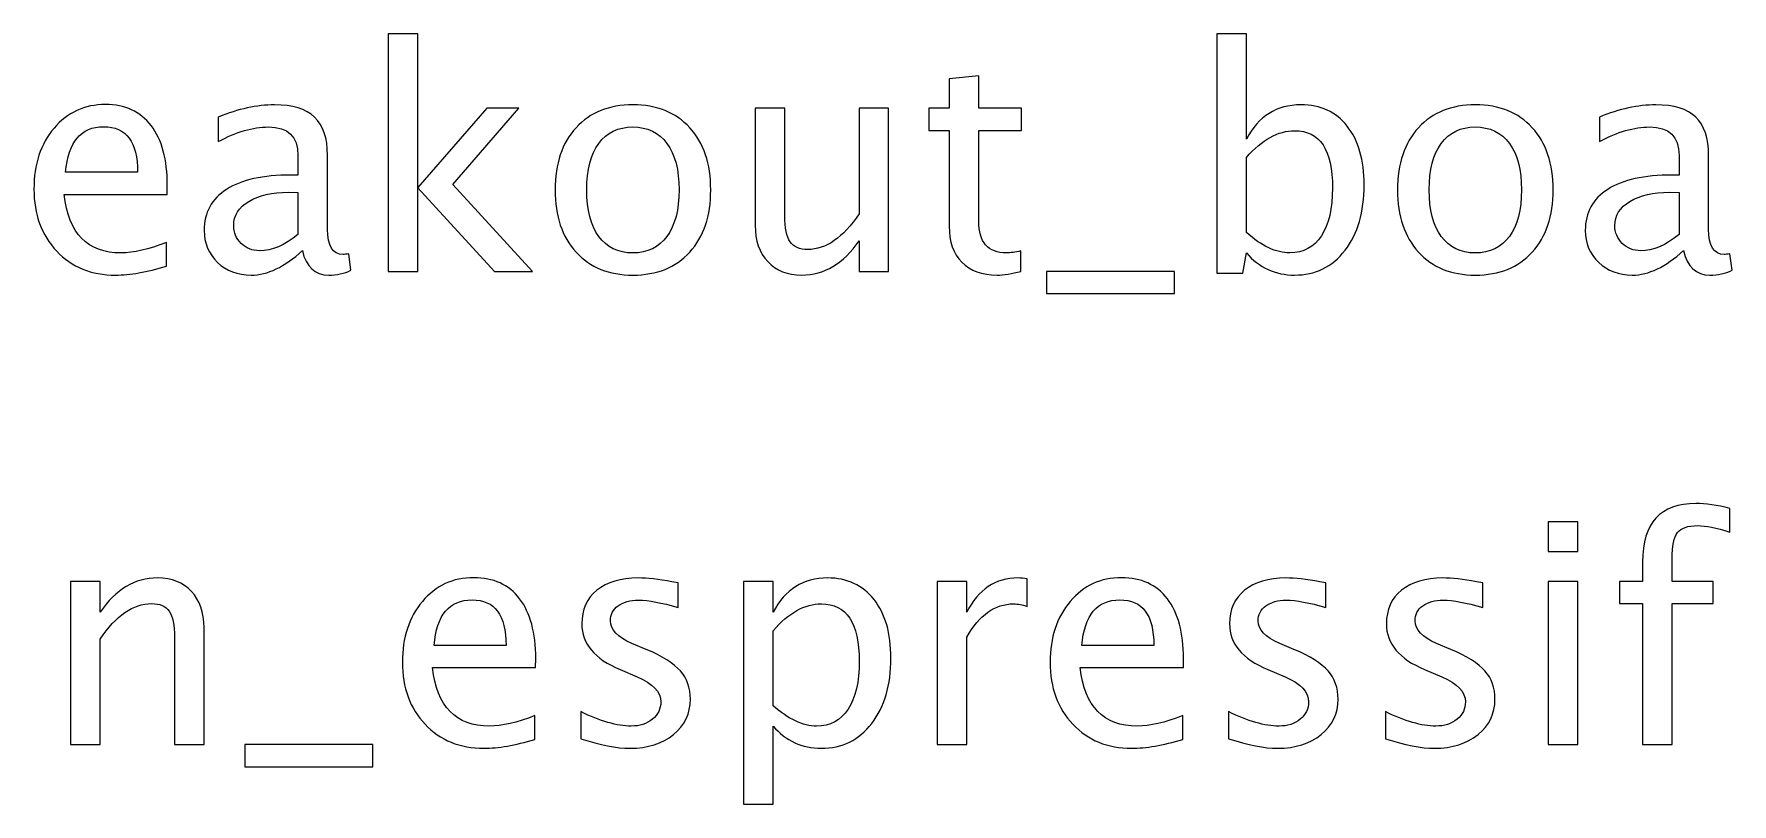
# Model space of a CAD drawing. Header units: centimetres. Extents: x -39.7 to 39.5, y 11.3 to 43.7.
# Drawn here: x -1.81 to 5.2, y 34.97 to 38.15 of the extents above; entities that cross this region are included whole.
import ezdxf

# ---------------------------------------------------------------- set-up
doc = ezdxf.new("R2010")
doc.units = ezdxf.units.CM
doc.header["$MEASUREMENT"] = 0
doc.layers.add('Layer 1', color=7, linetype='Continuous')

msp = doc.modelspace()

# ---------------------------------------------------------------- linework, layer by layer
at = {"layer": 'Layer 1'}
for points, knots in [([(-0.34672, 37.17044), (-0.34672, 37.17044), (-0.34672, 38.14961), (-0.34672, 38.14961), (-0.34672, 38.14961), (-0.34672, 38.14961), (-0.2248, 38.14961), (-0.2248, 38.14961), (-0.2248, 38.14961), (-0.2248, 38.14961), (-0.2248, 37.51694), (-0.2248, 37.51694), (-0.2248, 37.51694), (-0.2248, 37.51694), (0.06095, 37.84354), (0.06095, 37.84354), (0.06095, 37.84354), (0.06095, 37.84354), (0.19261, 37.84354), (0.19261, 37.84354), (0.19261, 37.84354), (0.19261, 37.84354), (-0.08044, 37.52943), (-0.08044, 37.52943), (-0.08044, 37.52943), (-0.08044, 37.52943), (0.24976, 37.17044), (0.24976, 37.17044), (0.24976, 37.17044), (0.24976, 37.17044), (0.0927, 37.17044), (0.0927, 37.17044), (0.0927, 37.17044), (0.0927, 37.17044), (-0.2248, 37.51567), (-0.2248, 37.51567), (-0.2248, 37.51567), (-0.2248, 37.51567), (-0.2248, 37.17044), (-0.2248, 37.17044), (-0.2248, 37.17044), (-0.2248, 37.17044), (-0.34672, 37.17044), (-0.34672, 37.17044)], [0, 0, 0, 0, 0.0833333, 0.0833333, 0.0833333, 0.0833333, 0.1666667, 0.1666667, 0.1666667, 0.1666667, 0.25, 0.25, 0.25, 0.25, 0.3333333, 0.3333333, 0.3333333, 0.3333333, 0.4166667, 0.4166667, 0.4166667, 0.4166667, 0.5, 0.5, 0.5, 0.5, 0.5833333, 0.5833333, 0.5833333, 0.5833333, 0.6666667, 0.6666667, 0.6666667, 0.6666667, 0.75, 0.75, 0.75, 0.75, 0.8333333, 0.8333333, 0.8333333, 0.8333333, 1, 1, 1, 1]), ([(3.07403, 37.16282), (3.07403, 37.16282), (3.07403, 38.14961), (3.07403, 38.14961), (3.07403, 38.14961), (3.07403, 38.14961), (3.19595, 38.14961), (3.19595, 38.14961), (3.19595, 38.14961), (3.19595, 38.14961), (3.19595, 37.71633), (3.19595, 37.71633), (3.19595, 37.71633), (3.2459, 37.81052), (3.32105, 37.85751), (3.42116, 37.85751), (3.42116, 37.85751), (3.50223, 37.85751), (3.56594, 37.82809), (3.61251, 37.76903), (3.61251, 37.76903), (3.65908, 37.70998), (3.68236, 37.62933), (3.68236, 37.5271), (3.68236, 37.5271), (3.68236, 37.41576), (3.6559, 37.3258), (3.6032, 37.25765), (3.6032, 37.25765), (3.55049, 37.18928), (3.48107, 37.1552), (3.39513, 37.1552), (3.39513, 37.1552), (3.31533, 37.1552), (3.24887, 37.18568), (3.19595, 37.24685), (3.19595, 37.24685), (3.19595, 37.24685), (3.18113, 37.16282), (3.18113, 37.16282), (3.18113, 37.16282), (3.18113, 37.16282), (3.07403, 37.16282), (3.07403, 37.16282)], [0, 0, 0, 0, 0.0833333, 0.0833333, 0.0833333, 0.0833333, 0.1666667, 0.1666667, 0.1666667, 0.1666667, 0.25, 0.25, 0.25, 0.25, 0.3333333, 0.3333333, 0.3333333, 0.3333333, 0.4166667, 0.4166667, 0.4166667, 0.4166667, 0.5, 0.5, 0.5, 0.5, 0.5833333, 0.5833333, 0.5833333, 0.5833333, 0.6666667, 0.6666667, 0.6666667, 0.6666667, 0.75, 0.75, 0.75, 0.75, 0.8333333, 0.8333333, 0.8333333, 0.8333333, 1, 1, 1, 1]), ([(2.26504, 37.17065), (2.22736, 37.16028), (2.19456, 37.1552), (2.16683, 37.1552), (2.16683, 37.1552), (2.1046, 37.1552), (2.05613, 37.17298), (2.02141, 37.20854), (2.02141, 37.20854), (1.98649, 37.2441), (1.96913, 37.29342), (1.96913, 37.35671), (1.96913, 37.35671), (1.96913, 37.35671), (1.96913, 37.7521), (1.96913, 37.7521), (1.96913, 37.7521), (1.96913, 37.7521), (1.88489, 37.7521), (1.88489, 37.7521), (1.88489, 37.7521), (1.88489, 37.7521), (1.88489, 37.84354), (1.88489, 37.84354), (1.88489, 37.84354), (1.88489, 37.84354), (1.96913, 37.84354), (1.96913, 37.84354), (1.96913, 37.84354), (1.96913, 37.84354), (1.96913, 37.96525), (1.96913, 37.96525), (1.96913, 37.96525), (1.96913, 37.96525), (2.09105, 37.97689), (2.09105, 37.97689), (2.09105, 37.97689), (2.09105, 37.97689), (2.09105, 37.84354), (2.09105, 37.84354), (2.09105, 37.84354), (2.09105, 37.84354), (2.26758, 37.84354), (2.26758, 37.84354), (2.26758, 37.84354), (2.26758, 37.84354), (2.26758, 37.7521), (2.26758, 37.7521), (2.26758, 37.7521), (2.26758, 37.7521), (2.09105, 37.7521), (2.09105, 37.7521), (2.09105, 37.7521), (2.09105, 37.7521), (2.09105, 37.37872), (2.09105, 37.37872), (2.09105, 37.37872), (2.09105, 37.29067), (2.12936, 37.24664), (2.20577, 37.24664), (2.20577, 37.24664), (2.22207, 37.24664), (2.24176, 37.24939), (2.26504, 37.25468), (2.26504, 37.25468), (2.26504, 37.25468), (2.26504, 37.17065), (2.26504, 37.17065)], [0, 0, 0, 0, 0.0555556, 0.0555556, 0.0555556, 0.0555556, 0.1111111, 0.1111111, 0.1111111, 0.1111111, 0.1666667, 0.1666667, 0.1666667, 0.1666667, 0.2222222, 0.2222222, 0.2222222, 0.2222222, 0.2777778, 0.2777778, 0.2777778, 0.2777778, 0.3333333, 0.3333333, 0.3333333, 0.3333333, 0.3888889, 0.3888889, 0.3888889, 0.3888889, 0.4444444, 0.4444444, 0.4444444, 0.4444444, 0.5, 0.5, 0.5, 0.5, 0.5555556, 0.5555556, 0.5555556, 0.5555556, 0.6111111, 0.6111111, 0.6111111, 0.6111111, 0.6666667, 0.6666667, 0.6666667, 0.6666667, 0.7222222, 0.7222222, 0.7222222, 0.7222222, 0.7777778, 0.7777778, 0.7777778, 0.7777778, 0.8333333, 0.8333333, 0.8333333, 0.8333333, 0.8888889, 0.8888889, 0.8888889, 0.8888889, 1, 1, 1, 1]), ([(-1.26154, 37.19203), (-1.34345, 37.16748), (-1.41352, 37.1552), (-1.47194, 37.1552), (-1.47194, 37.1552), (-1.57163, 37.1552), (-1.6527, 37.18822), (-1.71514, 37.25405), (-1.71514, 37.25405), (-1.77758, 37.31988), (-1.80891, 37.40518), (-1.80891, 37.51017), (-1.80891, 37.51017), (-1.80891, 37.61198), (-1.78139, 37.69559), (-1.72615, 37.76099), (-1.72615, 37.76099), (-1.6709, 37.82618), (-1.60021, 37.85878), (-1.51406, 37.85878), (-1.51406, 37.85878), (-1.43257, 37.85878), (-1.36949, 37.82978), (-1.32504, 37.77179), (-1.32504, 37.77179), (-1.28059, 37.71379), (-1.25836, 37.63166), (-1.25836, 37.52519), (-1.25836, 37.52519), (-1.25836, 37.52519), (-1.259, 37.48794), (-1.259, 37.48794), (-1.259, 37.48794), (-1.259, 37.48794), (-1.68445, 37.48794), (-1.68445, 37.48794), (-1.68445, 37.48794), (-1.66667, 37.32707), (-1.58814, 37.24664), (-1.44908, 37.24664), (-1.44908, 37.24664), (-1.39806, 37.24664), (-1.33562, 37.26103), (-1.26154, 37.28982), (-1.26154, 37.28982), (-1.26154, 37.28982), (-1.26154, 37.19203), (-1.26154, 37.19203)], [0, 0, 0, 0, 0.0769231, 0.0769231, 0.0769231, 0.0769231, 0.1538462, 0.1538462, 0.1538462, 0.1538462, 0.2307692, 0.2307692, 0.2307692, 0.2307692, 0.3076923, 0.3076923, 0.3076923, 0.3076923, 0.3846154, 0.3846154, 0.3846154, 0.3846154, 0.4615385, 0.4615385, 0.4615385, 0.4615385, 0.5384615, 0.5384615, 0.5384615, 0.5384615, 0.6153846, 0.6153846, 0.6153846, 0.6153846, 0.6923077, 0.6923077, 0.6923077, 0.6923077, 0.7692308, 0.7692308, 0.7692308, 0.7692308, 0.8461538, 0.8461538, 0.8461538, 0.8461538, 1, 1, 1, 1]), ([(-0.70105, 37.25617), (-0.77428, 37.18886), (-0.84477, 37.1552), (-0.9125, 37.1552), (-0.9125, 37.1552), (-0.96817, 37.1552), (-1.01453, 37.17256), (-1.05114, 37.20748), (-1.05114, 37.20748), (-1.08797, 37.24241), (-1.10639, 37.28643), (-1.10639, 37.33956), (-1.10639, 37.33956), (-1.10639, 37.41301), (-1.07549, 37.46953), (-1.01368, 37.5089), (-1.01368, 37.5089), (-0.95187, 37.54827), (-0.86318, 37.56795), (-0.74761, 37.56795), (-0.74761, 37.56795), (-0.74761, 37.56795), (-0.71904, 37.56795), (-0.71904, 37.56795), (-0.71904, 37.56795), (-0.71904, 37.56795), (-0.71904, 37.64902), (-0.71904, 37.64902), (-0.71904, 37.64902), (-0.71904, 37.72712), (-0.75968, 37.76607), (-0.84117, 37.76607), (-0.84117, 37.76607), (-0.90425, 37.76607), (-0.97325, 37.74617), (-1.04797, 37.70638), (-1.04797, 37.70638), (-1.04797, 37.70638), (-1.04797, 37.80671), (-1.04797, 37.80671), (-1.04797, 37.80671), (-0.96584, 37.84058), (-0.88837, 37.85751), (-0.81577, 37.85751), (-0.81577, 37.85751), (-0.74105, 37.85751), (-0.68581, 37.84058), (-0.65046, 37.8065), (-0.65046, 37.8065), (-0.6149, 37.77242), (-0.59712, 37.71993), (-0.59712, 37.64902), (-0.59712, 37.64902), (-0.59712, 37.64902), (-0.59712, 37.34485), (-0.59712, 37.34485), (-0.59712, 37.34485), (-0.59712, 37.27522), (-0.57574, 37.24029), (-0.53277, 37.24029), (-0.53277, 37.24029), (-0.52748, 37.24029), (-0.51965, 37.24114), (-0.50928, 37.24283), (-0.50928, 37.24283), (-0.50928, 37.24283), (-0.5006, 37.1751), (-0.5006, 37.1751), (-0.5006, 37.1751), (-0.52833, 37.16176), (-0.55881, 37.1552), (-0.59225, 37.1552), (-0.59225, 37.1552), (-0.64919, 37.1552), (-0.68538, 37.18886), (-0.70105, 37.25617)], [0, 0, 0, 0, 0.05, 0.05, 0.05, 0.05, 0.1, 0.1, 0.1, 0.1, 0.15, 0.15, 0.15, 0.15, 0.2, 0.2, 0.2, 0.2, 0.25, 0.25, 0.25, 0.25, 0.3, 0.3, 0.3, 0.3, 0.35, 0.35, 0.35, 0.35, 0.4, 0.4, 0.4, 0.4, 0.45, 0.45, 0.45, 0.45, 0.5, 0.5, 0.5, 0.5, 0.55, 0.55, 0.55, 0.55, 0.6, 0.6, 0.6, 0.6, 0.65, 0.65, 0.65, 0.65, 0.7, 0.7, 0.7, 0.7, 0.75, 0.75, 0.75, 0.75, 0.8, 0.8, 0.8, 0.8, 0.85, 0.85, 0.85, 0.85, 0.9, 0.9, 0.9, 0.9, 1, 1, 1, 1]), ([(0.66357, 37.1552), (0.56472, 37.1552), (0.48641, 37.18674), (0.42883, 37.24982), (0.42883, 37.24982), (0.37105, 37.31289), (0.34226, 37.39862), (0.34226, 37.50678), (0.34226, 37.50678), (0.34226, 37.61473), (0.37105, 37.70024), (0.42883, 37.76311), (0.42883, 37.76311), (0.48641, 37.82597), (0.56472, 37.85751), (0.66357, 37.85751), (0.66357, 37.85751), (0.76242, 37.85751), (0.84074, 37.82597), (0.89831, 37.76311), (0.89831, 37.76311), (0.95609, 37.70024), (0.98488, 37.61473), (0.98488, 37.50678), (0.98488, 37.50678), (0.98488, 37.39862), (0.95609, 37.31289), (0.89831, 37.24982), (0.89831, 37.24982), (0.84074, 37.18674), (0.76242, 37.1552), (0.66357, 37.1552)], [0, 0, 0, 0, 0.1111111, 0.1111111, 0.1111111, 0.1111111, 0.2222222, 0.2222222, 0.2222222, 0.2222222, 0.3333333, 0.3333333, 0.3333333, 0.3333333, 0.4444444, 0.4444444, 0.4444444, 0.4444444, 0.5555556, 0.5555556, 0.5555556, 0.5555556, 0.6666667, 0.6666667, 0.6666667, 0.6666667, 0.7777778, 0.7777778, 0.7777778, 0.7777778, 1, 1, 1, 1]), ([(4.14125, 37.1552), (4.0424, 37.1552), (3.96409, 37.18674), (3.90651, 37.24982), (3.90651, 37.24982), (3.84873, 37.31289), (3.81994, 37.39862), (3.81994, 37.50678), (3.81994, 37.50678), (3.81994, 37.61473), (3.84873, 37.70024), (3.90651, 37.76311), (3.90651, 37.76311), (3.96409, 37.82597), (4.0424, 37.85751), (4.14125, 37.85751), (4.14125, 37.85751), (4.2401, 37.85751), (4.31842, 37.82597), (4.37599, 37.76311), (4.37599, 37.76311), (4.43377, 37.70024), (4.46256, 37.61473), (4.46256, 37.50678), (4.46256, 37.50678), (4.46256, 37.39862), (4.43377, 37.31289), (4.37599, 37.24982), (4.37599, 37.24982), (4.31842, 37.18674), (4.2401, 37.1552), (4.14125, 37.1552)], [0, 0, 0, 0, 0.1111111, 0.1111111, 0.1111111, 0.1111111, 0.2222222, 0.2222222, 0.2222222, 0.2222222, 0.3333333, 0.3333333, 0.3333333, 0.3333333, 0.4444444, 0.4444444, 0.4444444, 0.4444444, 0.5555556, 0.5555556, 0.5555556, 0.5555556, 0.6666667, 0.6666667, 0.6666667, 0.6666667, 0.7777778, 0.7777778, 0.7777778, 0.7777778, 1, 1, 1, 1]), ([(5.0004, 37.25617), (4.92717, 37.18886), (4.85668, 37.1552), (4.78895, 37.1552), (4.78895, 37.1552), (4.73328, 37.1552), (4.68692, 37.17256), (4.65031, 37.20748), (4.65031, 37.20748), (4.61348, 37.24241), (4.59506, 37.28643), (4.59506, 37.33956), (4.59506, 37.33956), (4.59506, 37.41301), (4.62596, 37.46953), (4.68777, 37.5089), (4.68777, 37.5089), (4.74958, 37.54827), (4.83827, 37.56795), (4.95384, 37.56795), (4.95384, 37.56795), (4.95384, 37.56795), (4.98241, 37.56795), (4.98241, 37.56795), (4.98241, 37.56795), (4.98241, 37.56795), (4.98241, 37.64902), (4.98241, 37.64902), (4.98241, 37.64902), (4.98241, 37.72712), (4.94177, 37.76607), (4.86028, 37.76607), (4.86028, 37.76607), (4.7972, 37.76607), (4.7282, 37.74617), (4.65348, 37.70638), (4.65348, 37.70638), (4.65348, 37.70638), (4.65348, 37.80671), (4.65348, 37.80671), (4.65348, 37.80671), (4.73561, 37.84058), (4.81308, 37.85751), (4.88568, 37.85751), (4.88568, 37.85751), (4.9604, 37.85751), (5.01564, 37.84058), (5.05099, 37.8065), (5.05099, 37.8065), (5.08655, 37.77242), (5.10433, 37.71993), (5.10433, 37.64902), (5.10433, 37.64902), (5.10433, 37.64902), (5.10433, 37.34485), (5.10433, 37.34485), (5.10433, 37.34485), (5.10433, 37.27522), (5.12571, 37.24029), (5.16868, 37.24029), (5.16868, 37.24029), (5.17397, 37.24029), (5.1818, 37.24114), (5.19217, 37.24283), (5.19217, 37.24283), (5.19217, 37.24283), (5.20085, 37.1751), (5.20085, 37.1751), (5.20085, 37.1751), (5.17312, 37.16176), (5.14264, 37.1552), (5.1092, 37.1552), (5.1092, 37.1552), (5.05226, 37.1552), (5.01607, 37.18886), (5.0004, 37.25617)], [0, 0, 0, 0, 0.05, 0.05, 0.05, 0.05, 0.1, 0.1, 0.1, 0.1, 0.15, 0.15, 0.15, 0.15, 0.2, 0.2, 0.2, 0.2, 0.25, 0.25, 0.25, 0.25, 0.3, 0.3, 0.3, 0.3, 0.35, 0.35, 0.35, 0.35, 0.4, 0.4, 0.4, 0.4, 0.45, 0.45, 0.45, 0.45, 0.5, 0.5, 0.5, 0.5, 0.55, 0.55, 0.55, 0.55, 0.6, 0.6, 0.6, 0.6, 0.65, 0.65, 0.65, 0.65, 0.7, 0.7, 0.7, 0.7, 0.75, 0.75, 0.75, 0.75, 0.8, 0.8, 0.8, 0.8, 0.85, 0.85, 0.85, 0.85, 0.9, 0.9, 0.9, 0.9, 1, 1, 1, 1]), ([(1.59744, 37.17044), (1.59744, 37.17044), (1.59744, 37.29702), (1.59744, 37.29702), (1.59744, 37.29702), (1.53246, 37.2024), (1.45351, 37.1552), (1.3608, 37.1552), (1.3608, 37.1552), (1.30195, 37.1552), (1.25518, 37.17362), (1.22046, 37.21066), (1.22046, 37.21066), (1.18554, 37.2477), (1.16818, 37.29744), (1.16818, 37.36031), (1.16818, 37.36031), (1.16818, 37.36031), (1.16818, 37.84354), (1.16818, 37.84354), (1.16818, 37.84354), (1.16818, 37.84354), (1.2901, 37.84354), (1.2901, 37.84354), (1.2901, 37.84354), (1.2901, 37.84354), (1.2901, 37.4001), (1.2901, 37.4001), (1.2901, 37.4001), (1.2901, 37.34951), (1.29751, 37.31374), (1.31211, 37.29257), (1.31211, 37.29257), (1.32693, 37.27119), (1.35148, 37.26061), (1.38599, 37.26061), (1.38599, 37.26061), (1.46049, 37.26061), (1.53119, 37.30951), (1.59744, 37.40751), (1.59744, 37.40751), (1.59744, 37.40751), (1.59744, 37.84354), (1.59744, 37.84354), (1.59744, 37.84354), (1.59744, 37.84354), (1.71936, 37.84354), (1.71936, 37.84354), (1.71936, 37.84354), (1.71936, 37.84354), (1.71936, 37.17044), (1.71936, 37.17044), (1.71936, 37.17044), (1.71936, 37.17044), (1.59744, 37.17044), (1.59744, 37.17044)], [0, 0, 0, 0, 0.0666667, 0.0666667, 0.0666667, 0.0666667, 0.1333333, 0.1333333, 0.1333333, 0.1333333, 0.2, 0.2, 0.2, 0.2, 0.2666667, 0.2666667, 0.2666667, 0.2666667, 0.3333333, 0.3333333, 0.3333333, 0.3333333, 0.4, 0.4, 0.4, 0.4, 0.4666667, 0.4666667, 0.4666667, 0.4666667, 0.5333333, 0.5333333, 0.5333333, 0.5333333, 0.6, 0.6, 0.6, 0.6, 0.6666667, 0.6666667, 0.6666667, 0.6666667, 0.7333333, 0.7333333, 0.7333333, 0.7333333, 0.8, 0.8, 0.8, 0.8, 0.8666667, 0.8666667, 0.8666667, 0.8666667, 1, 1, 1, 1]), ([(-1.6781, 37.57938), (-1.6781, 37.57938), (-1.38092, 37.57938), (-1.38092, 37.57938), (-1.38092, 37.57938), (-1.38092, 37.70469), (-1.4277, 37.76734), (-1.52104, 37.76734), (-1.52104, 37.76734), (-1.61502, 37.76734), (-1.6673, 37.70469), (-1.6781, 37.57938)], [0, 0, 0, 0, 0.25, 0.25, 0.25, 0.25, 0.5, 0.5, 0.5, 0.5, 1, 1, 1, 1]), ([(0.66336, 37.24664), (0.72368, 37.24664), (0.77067, 37.26929), (0.80412, 37.3148), (0.80412, 37.3148), (0.83735, 37.36009), (0.85407, 37.42423), (0.85407, 37.50678), (0.85407, 37.50678), (0.85407, 37.58912), (0.83735, 37.65304), (0.80412, 37.69834), (0.80412, 37.69834), (0.77067, 37.74342), (0.72368, 37.76607), (0.66336, 37.76607), (0.66336, 37.76607), (0.60282, 37.76607), (0.55583, 37.74342), (0.52281, 37.69834), (0.52281, 37.69834), (0.48958, 37.65304), (0.47307, 37.58912), (0.47307, 37.50678), (0.47307, 37.50678), (0.47307, 37.42423), (0.48958, 37.36009), (0.52281, 37.3148), (0.52281, 37.3148), (0.55583, 37.26929), (0.60282, 37.24664), (0.66336, 37.24664)], [0, 0, 0, 0, 0.1111111, 0.1111111, 0.1111111, 0.1111111, 0.2222222, 0.2222222, 0.2222222, 0.2222222, 0.3333333, 0.3333333, 0.3333333, 0.3333333, 0.4444444, 0.4444444, 0.4444444, 0.4444444, 0.5555556, 0.5555556, 0.5555556, 0.5555556, 0.6666667, 0.6666667, 0.6666667, 0.6666667, 0.7777778, 0.7777778, 0.7777778, 0.7777778, 1, 1, 1, 1]), ([(3.19595, 37.33088), (3.25882, 37.27479), (3.31872, 37.24664), (3.37566, 37.24664), (3.37566, 37.24664), (3.43175, 37.24664), (3.47514, 37.27014), (3.50562, 37.31691), (3.50562, 37.31691), (3.53631, 37.36369), (3.55155, 37.42952), (3.55155, 37.51461), (3.55155, 37.51461), (3.55155, 37.67209), (3.49948, 37.75083), (3.39534, 37.75083), (3.39534, 37.75083), (3.32718, 37.75083), (3.26072, 37.714), (3.19595, 37.64013), (3.19595, 37.64013), (3.19595, 37.64013), (3.19595, 37.33088), (3.19595, 37.33088)], [0, 0, 0, 0, 0.1428571, 0.1428571, 0.1428571, 0.1428571, 0.2857143, 0.2857143, 0.2857143, 0.2857143, 0.4285714, 0.4285714, 0.4285714, 0.4285714, 0.5714286, 0.5714286, 0.5714286, 0.5714286, 0.7142857, 0.7142857, 0.7142857, 0.7142857, 1, 1, 1, 1]), ([(4.14104, 37.24664), (4.20136, 37.24664), (4.24835, 37.26929), (4.2818, 37.3148), (4.2818, 37.3148), (4.31503, 37.36009), (4.33175, 37.42423), (4.33175, 37.50678), (4.33175, 37.50678), (4.33175, 37.58912), (4.31503, 37.65304), (4.2818, 37.69834), (4.2818, 37.69834), (4.24835, 37.74342), (4.20136, 37.76607), (4.14104, 37.76607), (4.14104, 37.76607), (4.0805, 37.76607), (4.03351, 37.74342), (4.00049, 37.69834), (4.00049, 37.69834), (3.96726, 37.65304), (3.95075, 37.58912), (3.95075, 37.50678), (3.95075, 37.50678), (3.95075, 37.42423), (3.96726, 37.36009), (4.00049, 37.3148), (4.00049, 37.3148), (4.03351, 37.26929), (4.0805, 37.24664), (4.14104, 37.24664)], [0, 0, 0, 0, 0.1111111, 0.1111111, 0.1111111, 0.1111111, 0.2222222, 0.2222222, 0.2222222, 0.2222222, 0.3333333, 0.3333333, 0.3333333, 0.3333333, 0.4444444, 0.4444444, 0.4444444, 0.4444444, 0.5555556, 0.5555556, 0.5555556, 0.5555556, 0.6666667, 0.6666667, 0.6666667, 0.6666667, 0.7777778, 0.7777778, 0.7777778, 0.7777778, 1, 1, 1, 1]), ([(-0.71904, 37.32263), (-0.71904, 37.32263), (-0.71904, 37.49556), (-0.71904, 37.49556), (-0.71904, 37.49556), (-0.71904, 37.49556), (-0.7582, 37.49683), (-0.7582, 37.49683), (-0.7582, 37.49683), (-0.82593, 37.49683), (-0.88054, 37.48434), (-0.92224, 37.45937), (-0.92224, 37.45937), (-0.96373, 37.43418), (-0.98447, 37.40095), (-0.98447, 37.35946), (-0.98447, 37.35946), (-0.98447, 37.33046), (-0.9741, 37.30591), (-0.95357, 37.2858), (-0.95357, 37.2858), (-0.93282, 37.26569), (-0.90763, 37.25553), (-0.87779, 37.25553), (-0.87779, 37.25553), (-0.82699, 37.25553), (-0.77407, 37.27797), (-0.71904, 37.32263)], [0, 0, 0, 0, 0.125, 0.125, 0.125, 0.125, 0.25, 0.25, 0.25, 0.25, 0.375, 0.375, 0.375, 0.375, 0.5, 0.5, 0.5, 0.5, 0.625, 0.625, 0.625, 0.625, 0.75, 0.75, 0.75, 0.75, 1, 1, 1, 1]), ([(4.98241, 37.32263), (4.98241, 37.32263), (4.98241, 37.49556), (4.98241, 37.49556), (4.98241, 37.49556), (4.98241, 37.49556), (4.94325, 37.49683), (4.94325, 37.49683), (4.94325, 37.49683), (4.87552, 37.49683), (4.82091, 37.48434), (4.77921, 37.45937), (4.77921, 37.45937), (4.73772, 37.43418), (4.71698, 37.40095), (4.71698, 37.35946), (4.71698, 37.35946), (4.71698, 37.33046), (4.72735, 37.30591), (4.74788, 37.2858), (4.74788, 37.2858), (4.76863, 37.26569), (4.79382, 37.25553), (4.82366, 37.25553), (4.82366, 37.25553), (4.87446, 37.25553), (4.92738, 37.27797), (4.98241, 37.32263)], [0, 0, 0, 0, 0.125, 0.125, 0.125, 0.125, 0.25, 0.25, 0.25, 0.25, 0.375, 0.375, 0.375, 0.375, 0.5, 0.5, 0.5, 0.5, 0.625, 0.625, 0.625, 0.625, 0.75, 0.75, 0.75, 0.75, 1, 1, 1, 1]), ([(2.37045, 37.079), (2.37045, 37.079), (2.37045, 37.17044), (2.37045, 37.17044), (2.37045, 37.17044), (2.37045, 37.17044), (2.89877, 37.17044), (2.89877, 37.17044), (2.89877, 37.17044), (2.89877, 37.17044), (2.89877, 37.079), (2.89877, 37.079), (2.89877, 37.079), (2.89877, 37.079), (2.37045, 37.079), (2.37045, 37.079)], [0, 0, 0, 0, 0.2, 0.2, 0.2, 0.2, 0.4, 0.4, 0.4, 0.4, 0.6, 0.6, 0.6, 0.6, 1, 1, 1, 1]), ([(4.83171, 35.21887), (4.83171, 35.21887), (4.83171, 35.80053), (4.83171, 35.80053), (4.83171, 35.80053), (4.83171, 35.80053), (4.73625, 35.80053), (4.73625, 35.80053), (4.73625, 35.80053), (4.73625, 35.80053), (4.73625, 35.89197), (4.73625, 35.89197), (4.73625, 35.89197), (4.73625, 35.89197), (4.83171, 35.89197), (4.83171, 35.89197), (4.83171, 35.89197), (4.83171, 35.89197), (4.83171, 35.97262), (4.83171, 35.97262), (4.83171, 35.97262), (4.83171, 36.13306), (4.90495, 36.21328), (5.05142, 36.21328), (5.05142, 36.21328), (5.09248, 36.21328), (5.13905, 36.20651), (5.19112, 36.19296), (5.19112, 36.19296), (5.19112, 36.19296), (5.19112, 36.09517), (5.19112, 36.09517), (5.19112, 36.09517), (5.13588, 36.11295), (5.09164, 36.12184), (5.05841, 36.12184), (5.05841, 36.12184), (5.01798, 36.12184), (4.99046, 36.11232), (4.97586, 36.09305), (4.97586, 36.09305), (4.96104, 36.07379), (4.95363, 36.03802), (4.95363, 35.98574), (4.95363, 35.98574), (4.95363, 35.98574), (4.95363, 35.89197), (4.95363, 35.89197), (4.95363, 35.89197), (4.95363, 35.89197), (5.12275, 35.89197), (5.12275, 35.89197), (5.12275, 35.89197), (5.12275, 35.89197), (5.12275, 35.80053), (5.12275, 35.80053), (5.12275, 35.80053), (5.12275, 35.80053), (4.95363, 35.80053), (4.95363, 35.80053), (4.95363, 35.80053), (4.95363, 35.80053), (4.95363, 35.21887), (4.95363, 35.21887), (4.95363, 35.21887), (4.95363, 35.21887), (4.83171, 35.21887), (4.83171, 35.21887)], [0, 0, 0, 0, 0.0555556, 0.0555556, 0.0555556, 0.0555556, 0.1111111, 0.1111111, 0.1111111, 0.1111111, 0.1666667, 0.1666667, 0.1666667, 0.1666667, 0.2222222, 0.2222222, 0.2222222, 0.2222222, 0.2777778, 0.2777778, 0.2777778, 0.2777778, 0.3333333, 0.3333333, 0.3333333, 0.3333333, 0.3888889, 0.3888889, 0.3888889, 0.3888889, 0.4444444, 0.4444444, 0.4444444, 0.4444444, 0.5, 0.5, 0.5, 0.5, 0.5555556, 0.5555556, 0.5555556, 0.5555556, 0.6111111, 0.6111111, 0.6111111, 0.6111111, 0.6666667, 0.6666667, 0.6666667, 0.6666667, 0.7222222, 0.7222222, 0.7222222, 0.7222222, 0.7777778, 0.7777778, 0.7777778, 0.7777778, 0.8333333, 0.8333333, 0.8333333, 0.8333333, 0.8888889, 0.8888889, 0.8888889, 0.8888889, 1, 1, 1, 1]), ([(4.44182, 36.01516), (4.44182, 36.01516), (4.44182, 36.13708), (4.44182, 36.13708), (4.44182, 36.13708), (4.44182, 36.13708), (4.56374, 36.13708), (4.56374, 36.13708), (4.56374, 36.13708), (4.56374, 36.13708), (4.56374, 36.01516), (4.56374, 36.01516), (4.56374, 36.01516), (4.56374, 36.01516), (4.44182, 36.01516), (4.44182, 36.01516)], [0, 0, 0, 0, 0.2, 0.2, 0.2, 0.2, 0.4, 0.4, 0.4, 0.4, 0.6, 0.6, 0.6, 0.6, 1, 1, 1, 1]), ([(-1.65799, 35.21887), (-1.65799, 35.21887), (-1.65799, 35.89197), (-1.65799, 35.89197), (-1.65799, 35.89197), (-1.65799, 35.89197), (-1.53607, 35.89197), (-1.53607, 35.89197), (-1.53607, 35.89197), (-1.53607, 35.89197), (-1.53607, 35.76476), (-1.53607, 35.76476), (-1.53607, 35.76476), (-1.47151, 35.85895), (-1.39235, 35.90594), (-1.29879, 35.90594), (-1.29879, 35.90594), (-1.23995, 35.90594), (-1.19317, 35.88753), (-1.15867, 35.85048), (-1.15867, 35.85048), (-1.12417, 35.81365), (-1.10681, 35.76391), (-1.10681, 35.70168), (-1.10681, 35.70168), (-1.10681, 35.70168), (-1.10681, 35.21887), (-1.10681, 35.21887), (-1.10681, 35.21887), (-1.10681, 35.21887), (-1.22873, 35.21887), (-1.22873, 35.21887), (-1.22873, 35.21887), (-1.22873, 35.21887), (-1.22873, 35.66189), (-1.22873, 35.66189), (-1.22873, 35.66189), (-1.22873, 35.71184), (-1.23614, 35.7474), (-1.25074, 35.76857), (-1.25074, 35.76857), (-1.26556, 35.78995), (-1.2899, 35.80053), (-1.32398, 35.80053), (-1.32398, 35.80053), (-1.39891, 35.80053), (-1.46961, 35.75164), (-1.53607, 35.65385), (-1.53607, 35.65385), (-1.53607, 35.65385), (-1.53607, 35.21887), (-1.53607, 35.21887), (-1.53607, 35.21887), (-1.53607, 35.21887), (-1.65799, 35.21887), (-1.65799, 35.21887)], [0, 0, 0, 0, 0.0666667, 0.0666667, 0.0666667, 0.0666667, 0.1333333, 0.1333333, 0.1333333, 0.1333333, 0.2, 0.2, 0.2, 0.2, 0.2666667, 0.2666667, 0.2666667, 0.2666667, 0.3333333, 0.3333333, 0.3333333, 0.3333333, 0.4, 0.4, 0.4, 0.4, 0.4666667, 0.4666667, 0.4666667, 0.4666667, 0.5333333, 0.5333333, 0.5333333, 0.5333333, 0.6, 0.6, 0.6, 0.6, 0.6666667, 0.6666667, 0.6666667, 0.6666667, 0.7333333, 0.7333333, 0.7333333, 0.7333333, 0.8, 0.8, 0.8, 0.8, 0.8666667, 0.8666667, 0.8666667, 0.8666667, 1, 1, 1, 1]), ([(0.25929, 35.24046), (0.17738, 35.21591), (0.10731, 35.20363), (0.04889, 35.20363), (0.04889, 35.20363), (-0.0508, 35.20363), (-0.13187, 35.23665), (-0.19431, 35.30248), (-0.19431, 35.30248), (-0.25675, 35.36831), (-0.28808, 35.45361), (-0.28808, 35.5586), (-0.28808, 35.5586), (-0.28808, 35.66041), (-0.26056, 35.74402), (-0.20532, 35.80942), (-0.20532, 35.80942), (-0.15007, 35.87461), (-0.07938, 35.90721), (0.00677, 35.90721), (0.00677, 35.90721), (0.08826, 35.90721), (0.15134, 35.87821), (0.19579, 35.82022), (0.19579, 35.82022), (0.24024, 35.76222), (0.26247, 35.68009), (0.26247, 35.57362), (0.26247, 35.57362), (0.26247, 35.57362), (0.26183, 35.53637), (0.26183, 35.53637), (0.26183, 35.53637), (0.26183, 35.53637), (-0.16362, 35.53637), (-0.16362, 35.53637), (-0.16362, 35.53637), (-0.14584, 35.3755), (-0.06731, 35.29507), (0.07175, 35.29507), (0.07175, 35.29507), (0.12277, 35.29507), (0.18521, 35.30946), (0.25929, 35.33825), (0.25929, 35.33825), (0.25929, 35.33825), (0.25929, 35.24046), (0.25929, 35.24046)], [0, 0, 0, 0, 0.0769231, 0.0769231, 0.0769231, 0.0769231, 0.1538462, 0.1538462, 0.1538462, 0.1538462, 0.2307692, 0.2307692, 0.2307692, 0.2307692, 0.3076923, 0.3076923, 0.3076923, 0.3076923, 0.3846154, 0.3846154, 0.3846154, 0.3846154, 0.4615385, 0.4615385, 0.4615385, 0.4615385, 0.5384615, 0.5384615, 0.5384615, 0.5384615, 0.6153846, 0.6153846, 0.6153846, 0.6153846, 0.6923077, 0.6923077, 0.6923077, 0.6923077, 0.7692308, 0.7692308, 0.7692308, 0.7692308, 0.8461538, 0.8461538, 0.8461538, 0.8461538, 1, 1, 1, 1]), ([(0.44873, 35.243), (0.44873, 35.243), (0.44873, 35.35476), (0.44873, 35.35476), (0.44873, 35.35476), (0.52853, 35.31497), (0.59774, 35.29507), (0.6568, 35.29507), (0.6568, 35.29507), (0.69194, 35.29507), (0.72115, 35.3046), (0.74422, 35.32365), (0.74422, 35.32365), (0.76729, 35.34248), (0.77893, 35.36619), (0.77893, 35.39477), (0.77893, 35.39477), (0.77893, 35.43646), (0.74655, 35.47097), (0.68178, 35.49827), (0.68178, 35.49827), (0.68178, 35.49827), (0.61044, 35.52854), (0.61044, 35.52854), (0.61044, 35.52854), (0.50525, 35.57214), (0.45254, 35.63522), (0.45254, 35.71713), (0.45254, 35.71713), (0.45254, 35.77577), (0.47328, 35.82191), (0.51477, 35.85556), (0.51477, 35.85556), (0.55626, 35.88922), (0.6132, 35.90594), (0.68537, 35.90594), (0.68537, 35.90594), (0.72284, 35.90594), (0.76941, 35.90086), (0.82465, 35.89049), (0.82465, 35.89049), (0.82465, 35.89049), (0.85005, 35.88562), (0.85005, 35.88562), (0.85005, 35.88562), (0.85005, 35.88562), (0.85005, 35.78402), (0.85005, 35.78402), (0.85005, 35.78402), (0.78211, 35.80434), (0.72792, 35.8145), (0.68749, 35.8145), (0.68749, 35.8145), (0.65193, 35.8145), (0.62378, 35.80667), (0.6024, 35.79122), (0.6024, 35.79122), (0.58123, 35.77577), (0.57065, 35.75502), (0.57065, 35.72899), (0.57065, 35.72899), (0.57065, 35.69237), (0.60028, 35.66125), (0.65976, 35.63607), (0.65976, 35.63607), (0.65976, 35.63607), (0.71839, 35.6113), (0.71839, 35.6113), (0.71839, 35.6113), (0.78486, 35.58336), (0.83185, 35.55373), (0.85936, 35.52261), (0.85936, 35.52261), (0.88709, 35.4915), (0.90085, 35.45255), (0.90085, 35.40598), (0.90085, 35.40598), (0.90085, 35.34693), (0.87757, 35.29846), (0.83079, 35.26057), (0.83079, 35.26057), (0.78422, 35.22268), (0.72453, 35.20363), (0.65193, 35.20363), (0.65193, 35.20363), (0.59605, 35.20363), (0.52853, 35.21675), (0.44873, 35.243)], [0, 0, 0, 0, 0.0434783, 0.0434783, 0.0434783, 0.0434783, 0.0869565, 0.0869565, 0.0869565, 0.0869565, 0.1304348, 0.1304348, 0.1304348, 0.1304348, 0.173913, 0.173913, 0.173913, 0.173913, 0.2173913, 0.2173913, 0.2173913, 0.2173913, 0.2608696, 0.2608696, 0.2608696, 0.2608696, 0.3043478, 0.3043478, 0.3043478, 0.3043478, 0.3478261, 0.3478261, 0.3478261, 0.3478261, 0.3913043, 0.3913043, 0.3913043, 0.3913043, 0.4347826, 0.4347826, 0.4347826, 0.4347826, 0.4782609, 0.4782609, 0.4782609, 0.4782609, 0.5217391, 0.5217391, 0.5217391, 0.5217391, 0.5652174, 0.5652174, 0.5652174, 0.5652174, 0.6086957, 0.6086957, 0.6086957, 0.6086957, 0.6521739, 0.6521739, 0.6521739, 0.6521739, 0.6956522, 0.6956522, 0.6956522, 0.6956522, 0.7391304, 0.7391304, 0.7391304, 0.7391304, 0.7826087, 0.7826087, 0.7826087, 0.7826087, 0.826087, 0.826087, 0.826087, 0.826087, 0.8695652, 0.8695652, 0.8695652, 0.8695652, 0.9130435, 0.9130435, 0.9130435, 0.9130435, 1, 1, 1, 1]), ([(1.12035, 34.97376), (1.12035, 34.97376), (1.12035, 35.89197), (1.12035, 35.89197), (1.12035, 35.89197), (1.12035, 35.89197), (1.24227, 35.89197), (1.24227, 35.89197), (1.24227, 35.89197), (1.24227, 35.89197), (1.24227, 35.76476), (1.24227, 35.76476), (1.24227, 35.76476), (1.29222, 35.85895), (1.36737, 35.90594), (1.46748, 35.90594), (1.46748, 35.90594), (1.54855, 35.90594), (1.61226, 35.87652), (1.65883, 35.81746), (1.65883, 35.81746), (1.7054, 35.75841), (1.72868, 35.67776), (1.72868, 35.57553), (1.72868, 35.57553), (1.72868, 35.46419), (1.70222, 35.37423), (1.64952, 35.30608), (1.64952, 35.30608), (1.59681, 35.23771), (1.52739, 35.20363), (1.44145, 35.20363), (1.44145, 35.20363), (1.36165, 35.20363), (1.29519, 35.23411), (1.24227, 35.29528), (1.24227, 35.29528), (1.24227, 35.29528), (1.24227, 34.97376), (1.24227, 34.97376), (1.24227, 34.97376), (1.24227, 34.97376), (1.12035, 34.97376), (1.12035, 34.97376)], [0, 0, 0, 0, 0.0833333, 0.0833333, 0.0833333, 0.0833333, 0.1666667, 0.1666667, 0.1666667, 0.1666667, 0.25, 0.25, 0.25, 0.25, 0.3333333, 0.3333333, 0.3333333, 0.3333333, 0.4166667, 0.4166667, 0.4166667, 0.4166667, 0.5, 0.5, 0.5, 0.5, 0.5833333, 0.5833333, 0.5833333, 0.5833333, 0.6666667, 0.6666667, 0.6666667, 0.6666667, 0.75, 0.75, 0.75, 0.75, 0.8333333, 0.8333333, 0.8333333, 0.8333333, 1, 1, 1, 1]), ([(1.9196, 35.21887), (1.9196, 35.21887), (1.9196, 35.89197), (1.9196, 35.89197), (1.9196, 35.89197), (1.9196, 35.89197), (2.04152, 35.89197), (2.04152, 35.89197), (2.04152, 35.89197), (2.04152, 35.89197), (2.04152, 35.76476), (2.04152, 35.76476), (2.04152, 35.76476), (2.08999, 35.85895), (2.16027, 35.90594), (2.25255, 35.90594), (2.25255, 35.90594), (2.26504, 35.90594), (2.27816, 35.90488), (2.29171, 35.90277), (2.29171, 35.90277), (2.29171, 35.90277), (2.29171, 35.78868), (2.29171, 35.78868), (2.29171, 35.78868), (2.27054, 35.79566), (2.25192, 35.79926), (2.23583, 35.79926), (2.23583, 35.79926), (2.15836, 35.79926), (2.09359, 35.75354), (2.04152, 35.66189), (2.04152, 35.66189), (2.04152, 35.66189), (2.04152, 35.21887), (2.04152, 35.21887), (2.04152, 35.21887), (2.04152, 35.21887), (1.9196, 35.21887), (1.9196, 35.21887)], [0, 0, 0, 0, 0.0909091, 0.0909091, 0.0909091, 0.0909091, 0.1818182, 0.1818182, 0.1818182, 0.1818182, 0.2727273, 0.2727273, 0.2727273, 0.2727273, 0.3636364, 0.3636364, 0.3636364, 0.3636364, 0.4545455, 0.4545455, 0.4545455, 0.4545455, 0.5454545, 0.5454545, 0.5454545, 0.5454545, 0.6363636, 0.6363636, 0.6363636, 0.6363636, 0.7272727, 0.7272727, 0.7272727, 0.7272727, 0.8181818, 0.8181818, 0.8181818, 0.8181818, 1, 1, 1, 1]), ([(2.93327, 35.24046), (2.85136, 35.21591), (2.78129, 35.20363), (2.72287, 35.20363), (2.72287, 35.20363), (2.62318, 35.20363), (2.54211, 35.23665), (2.47967, 35.30248), (2.47967, 35.30248), (2.41723, 35.36831), (2.3859, 35.45361), (2.3859, 35.5586), (2.3859, 35.5586), (2.3859, 35.66041), (2.41342, 35.74402), (2.46866, 35.80942), (2.46866, 35.80942), (2.52391, 35.87461), (2.5946, 35.90721), (2.68075, 35.90721), (2.68075, 35.90721), (2.76224, 35.90721), (2.82532, 35.87821), (2.86977, 35.82022), (2.86977, 35.82022), (2.91422, 35.76222), (2.93645, 35.68009), (2.93645, 35.57362), (2.93645, 35.57362), (2.93645, 35.57362), (2.93581, 35.53637), (2.93581, 35.53637), (2.93581, 35.53637), (2.93581, 35.53637), (2.51036, 35.53637), (2.51036, 35.53637), (2.51036, 35.53637), (2.52814, 35.3755), (2.60667, 35.29507), (2.74573, 35.29507), (2.74573, 35.29507), (2.79675, 35.29507), (2.85919, 35.30946), (2.93327, 35.33825), (2.93327, 35.33825), (2.93327, 35.33825), (2.93327, 35.24046), (2.93327, 35.24046)], [0, 0, 0, 0, 0.0769231, 0.0769231, 0.0769231, 0.0769231, 0.1538462, 0.1538462, 0.1538462, 0.1538462, 0.2307692, 0.2307692, 0.2307692, 0.2307692, 0.3076923, 0.3076923, 0.3076923, 0.3076923, 0.3846154, 0.3846154, 0.3846154, 0.3846154, 0.4615385, 0.4615385, 0.4615385, 0.4615385, 0.5384615, 0.5384615, 0.5384615, 0.5384615, 0.6153846, 0.6153846, 0.6153846, 0.6153846, 0.6923077, 0.6923077, 0.6923077, 0.6923077, 0.7692308, 0.7692308, 0.7692308, 0.7692308, 0.8461538, 0.8461538, 0.8461538, 0.8461538, 1, 1, 1, 1]), ([(3.12271, 35.243), (3.12271, 35.243), (3.12271, 35.35476), (3.12271, 35.35476), (3.12271, 35.35476), (3.20251, 35.31497), (3.27172, 35.29507), (3.33078, 35.29507), (3.33078, 35.29507), (3.36592, 35.29507), (3.39513, 35.3046), (3.4182, 35.32365), (3.4182, 35.32365), (3.44127, 35.34248), (3.45291, 35.36619), (3.45291, 35.39477), (3.45291, 35.39477), (3.45291, 35.43646), (3.42053, 35.47097), (3.35576, 35.49827), (3.35576, 35.49827), (3.35576, 35.49827), (3.28442, 35.52854), (3.28442, 35.52854), (3.28442, 35.52854), (3.17923, 35.57214), (3.12652, 35.63522), (3.12652, 35.71713), (3.12652, 35.71713), (3.12652, 35.77577), (3.14726, 35.82191), (3.18875, 35.85556), (3.18875, 35.85556), (3.23024, 35.88922), (3.28718, 35.90594), (3.35935, 35.90594), (3.35935, 35.90594), (3.39682, 35.90594), (3.44339, 35.90086), (3.49863, 35.89049), (3.49863, 35.89049), (3.49863, 35.89049), (3.52403, 35.88562), (3.52403, 35.88562), (3.52403, 35.88562), (3.52403, 35.88562), (3.52403, 35.78402), (3.52403, 35.78402), (3.52403, 35.78402), (3.45609, 35.80434), (3.4019, 35.8145), (3.36147, 35.8145), (3.36147, 35.8145), (3.32591, 35.8145), (3.29776, 35.80667), (3.27638, 35.79122), (3.27638, 35.79122), (3.25521, 35.77577), (3.24463, 35.75502), (3.24463, 35.72899), (3.24463, 35.72899), (3.24463, 35.69237), (3.27426, 35.66125), (3.33374, 35.63607), (3.33374, 35.63607), (3.33374, 35.63607), (3.39237, 35.6113), (3.39237, 35.6113), (3.39237, 35.6113), (3.45884, 35.58336), (3.50583, 35.55373), (3.53334, 35.52261), (3.53334, 35.52261), (3.56107, 35.4915), (3.57483, 35.45255), (3.57483, 35.40598), (3.57483, 35.40598), (3.57483, 35.34693), (3.55155, 35.29846), (3.50477, 35.26057), (3.50477, 35.26057), (3.4582, 35.22268), (3.39851, 35.20363), (3.32591, 35.20363), (3.32591, 35.20363), (3.27003, 35.20363), (3.20251, 35.21675), (3.12271, 35.243)], [0, 0, 0, 0, 0.0434783, 0.0434783, 0.0434783, 0.0434783, 0.0869565, 0.0869565, 0.0869565, 0.0869565, 0.1304348, 0.1304348, 0.1304348, 0.1304348, 0.173913, 0.173913, 0.173913, 0.173913, 0.2173913, 0.2173913, 0.2173913, 0.2173913, 0.2608696, 0.2608696, 0.2608696, 0.2608696, 0.3043478, 0.3043478, 0.3043478, 0.3043478, 0.3478261, 0.3478261, 0.3478261, 0.3478261, 0.3913043, 0.3913043, 0.3913043, 0.3913043, 0.4347826, 0.4347826, 0.4347826, 0.4347826, 0.4782609, 0.4782609, 0.4782609, 0.4782609, 0.5217391, 0.5217391, 0.5217391, 0.5217391, 0.5652174, 0.5652174, 0.5652174, 0.5652174, 0.6086957, 0.6086957, 0.6086957, 0.6086957, 0.6521739, 0.6521739, 0.6521739, 0.6521739, 0.6956522, 0.6956522, 0.6956522, 0.6956522, 0.7391304, 0.7391304, 0.7391304, 0.7391304, 0.7826087, 0.7826087, 0.7826087, 0.7826087, 0.826087, 0.826087, 0.826087, 0.826087, 0.8695652, 0.8695652, 0.8695652, 0.8695652, 0.9130435, 0.9130435, 0.9130435, 0.9130435, 1, 1, 1, 1]), ([(3.7702, 35.243), (3.7702, 35.243), (3.7702, 35.35476), (3.7702, 35.35476), (3.7702, 35.35476), (3.85, 35.31497), (3.91921, 35.29507), (3.97827, 35.29507), (3.97827, 35.29507), (4.01341, 35.29507), (4.04262, 35.3046), (4.06569, 35.32365), (4.06569, 35.32365), (4.08876, 35.34248), (4.1004, 35.36619), (4.1004, 35.39477), (4.1004, 35.39477), (4.1004, 35.43646), (4.06802, 35.47097), (4.00325, 35.49827), (4.00325, 35.49827), (4.00325, 35.49827), (3.93191, 35.52854), (3.93191, 35.52854), (3.93191, 35.52854), (3.82672, 35.57214), (3.77401, 35.63522), (3.77401, 35.71713), (3.77401, 35.71713), (3.77401, 35.77577), (3.79475, 35.82191), (3.83624, 35.85556), (3.83624, 35.85556), (3.87773, 35.88922), (3.93467, 35.90594), (4.00684, 35.90594), (4.00684, 35.90594), (4.04431, 35.90594), (4.09088, 35.90086), (4.14612, 35.89049), (4.14612, 35.89049), (4.14612, 35.89049), (4.17152, 35.88562), (4.17152, 35.88562), (4.17152, 35.88562), (4.17152, 35.88562), (4.17152, 35.78402), (4.17152, 35.78402), (4.17152, 35.78402), (4.10358, 35.80434), (4.04939, 35.8145), (4.00896, 35.8145), (4.00896, 35.8145), (3.9734, 35.8145), (3.94525, 35.80667), (3.92387, 35.79122), (3.92387, 35.79122), (3.9027, 35.77577), (3.89212, 35.75502), (3.89212, 35.72899), (3.89212, 35.72899), (3.89212, 35.69237), (3.92175, 35.66125), (3.98123, 35.63607), (3.98123, 35.63607), (3.98123, 35.63607), (4.03986, 35.6113), (4.03986, 35.6113), (4.03986, 35.6113), (4.10633, 35.58336), (4.15332, 35.55373), (4.18083, 35.52261), (4.18083, 35.52261), (4.20856, 35.4915), (4.22232, 35.45255), (4.22232, 35.40598), (4.22232, 35.40598), (4.22232, 35.34693), (4.19904, 35.29846), (4.15226, 35.26057), (4.15226, 35.26057), (4.10569, 35.22268), (4.046, 35.20363), (3.9734, 35.20363), (3.9734, 35.20363), (3.91752, 35.20363), (3.85, 35.21675), (3.7702, 35.243)], [0, 0, 0, 0, 0.0434783, 0.0434783, 0.0434783, 0.0434783, 0.0869565, 0.0869565, 0.0869565, 0.0869565, 0.1304348, 0.1304348, 0.1304348, 0.1304348, 0.173913, 0.173913, 0.173913, 0.173913, 0.2173913, 0.2173913, 0.2173913, 0.2173913, 0.2608696, 0.2608696, 0.2608696, 0.2608696, 0.3043478, 0.3043478, 0.3043478, 0.3043478, 0.3478261, 0.3478261, 0.3478261, 0.3478261, 0.3913043, 0.3913043, 0.3913043, 0.3913043, 0.4347826, 0.4347826, 0.4347826, 0.4347826, 0.4782609, 0.4782609, 0.4782609, 0.4782609, 0.5217391, 0.5217391, 0.5217391, 0.5217391, 0.5652174, 0.5652174, 0.5652174, 0.5652174, 0.6086957, 0.6086957, 0.6086957, 0.6086957, 0.6521739, 0.6521739, 0.6521739, 0.6521739, 0.6956522, 0.6956522, 0.6956522, 0.6956522, 0.7391304, 0.7391304, 0.7391304, 0.7391304, 0.7826087, 0.7826087, 0.7826087, 0.7826087, 0.826087, 0.826087, 0.826087, 0.826087, 0.8695652, 0.8695652, 0.8695652, 0.8695652, 0.9130435, 0.9130435, 0.9130435, 0.9130435, 1, 1, 1, 1]), ([(4.44182, 35.21887), (4.44182, 35.21887), (4.44182, 35.89197), (4.44182, 35.89197), (4.44182, 35.89197), (4.44182, 35.89197), (4.56374, 35.89197), (4.56374, 35.89197), (4.56374, 35.89197), (4.56374, 35.89197), (4.56374, 35.21887), (4.56374, 35.21887), (4.56374, 35.21887), (4.56374, 35.21887), (4.44182, 35.21887), (4.44182, 35.21887)], [0, 0, 0, 0, 0.2, 0.2, 0.2, 0.2, 0.4, 0.4, 0.4, 0.4, 0.6, 0.6, 0.6, 0.6, 1, 1, 1, 1]), ([(-0.15727, 35.62781), (-0.15727, 35.62781), (0.13991, 35.62781), (0.13991, 35.62781), (0.13991, 35.62781), (0.13991, 35.75312), (0.09313, 35.81577), (-0.00021, 35.81577), (-0.00021, 35.81577), (-0.09419, 35.81577), (-0.14647, 35.75312), (-0.15727, 35.62781)], [0, 0, 0, 0, 0.25, 0.25, 0.25, 0.25, 0.5, 0.5, 0.5, 0.5, 1, 1, 1, 1]), ([(1.24227, 35.37931), (1.30514, 35.32322), (1.36504, 35.29507), (1.42198, 35.29507), (1.42198, 35.29507), (1.47807, 35.29507), (1.52146, 35.31857), (1.55194, 35.36534), (1.55194, 35.36534), (1.58263, 35.41212), (1.59787, 35.47795), (1.59787, 35.56304), (1.59787, 35.56304), (1.59787, 35.72052), (1.5458, 35.79926), (1.44166, 35.79926), (1.44166, 35.79926), (1.3735, 35.79926), (1.30704, 35.76243), (1.24227, 35.68856), (1.24227, 35.68856), (1.24227, 35.68856), (1.24227, 35.37931), (1.24227, 35.37931)], [0, 0, 0, 0, 0.1428571, 0.1428571, 0.1428571, 0.1428571, 0.2857143, 0.2857143, 0.2857143, 0.2857143, 0.4285714, 0.4285714, 0.4285714, 0.4285714, 0.5714286, 0.5714286, 0.5714286, 0.5714286, 0.7142857, 0.7142857, 0.7142857, 0.7142857, 1, 1, 1, 1]), ([(2.51671, 35.62781), (2.51671, 35.62781), (2.81389, 35.62781), (2.81389, 35.62781), (2.81389, 35.62781), (2.81389, 35.75312), (2.76711, 35.81577), (2.67377, 35.81577), (2.67377, 35.81577), (2.57979, 35.81577), (2.52751, 35.75312), (2.51671, 35.62781)], [0, 0, 0, 0, 0.25, 0.25, 0.25, 0.25, 0.5, 0.5, 0.5, 0.5, 1, 1, 1, 1]), ([(-0.93832, 35.12743), (-0.93832, 35.12743), (-0.93832, 35.21887), (-0.93832, 35.21887), (-0.93832, 35.21887), (-0.93832, 35.21887), (-0.41, 35.21887), (-0.41, 35.21887), (-0.41, 35.21887), (-0.41, 35.21887), (-0.41, 35.12743), (-0.41, 35.12743), (-0.41, 35.12743), (-0.41, 35.12743), (-0.93832, 35.12743), (-0.93832, 35.12743)], [0, 0, 0, 0, 0.2, 0.2, 0.2, 0.2, 0.4, 0.4, 0.4, 0.4, 0.6, 0.6, 0.6, 0.6, 1, 1, 1, 1])]:
    msp.add_open_spline(points, degree=3, knots=knots, dxfattribs=at)

doc.saveas('drawing.dxf')
